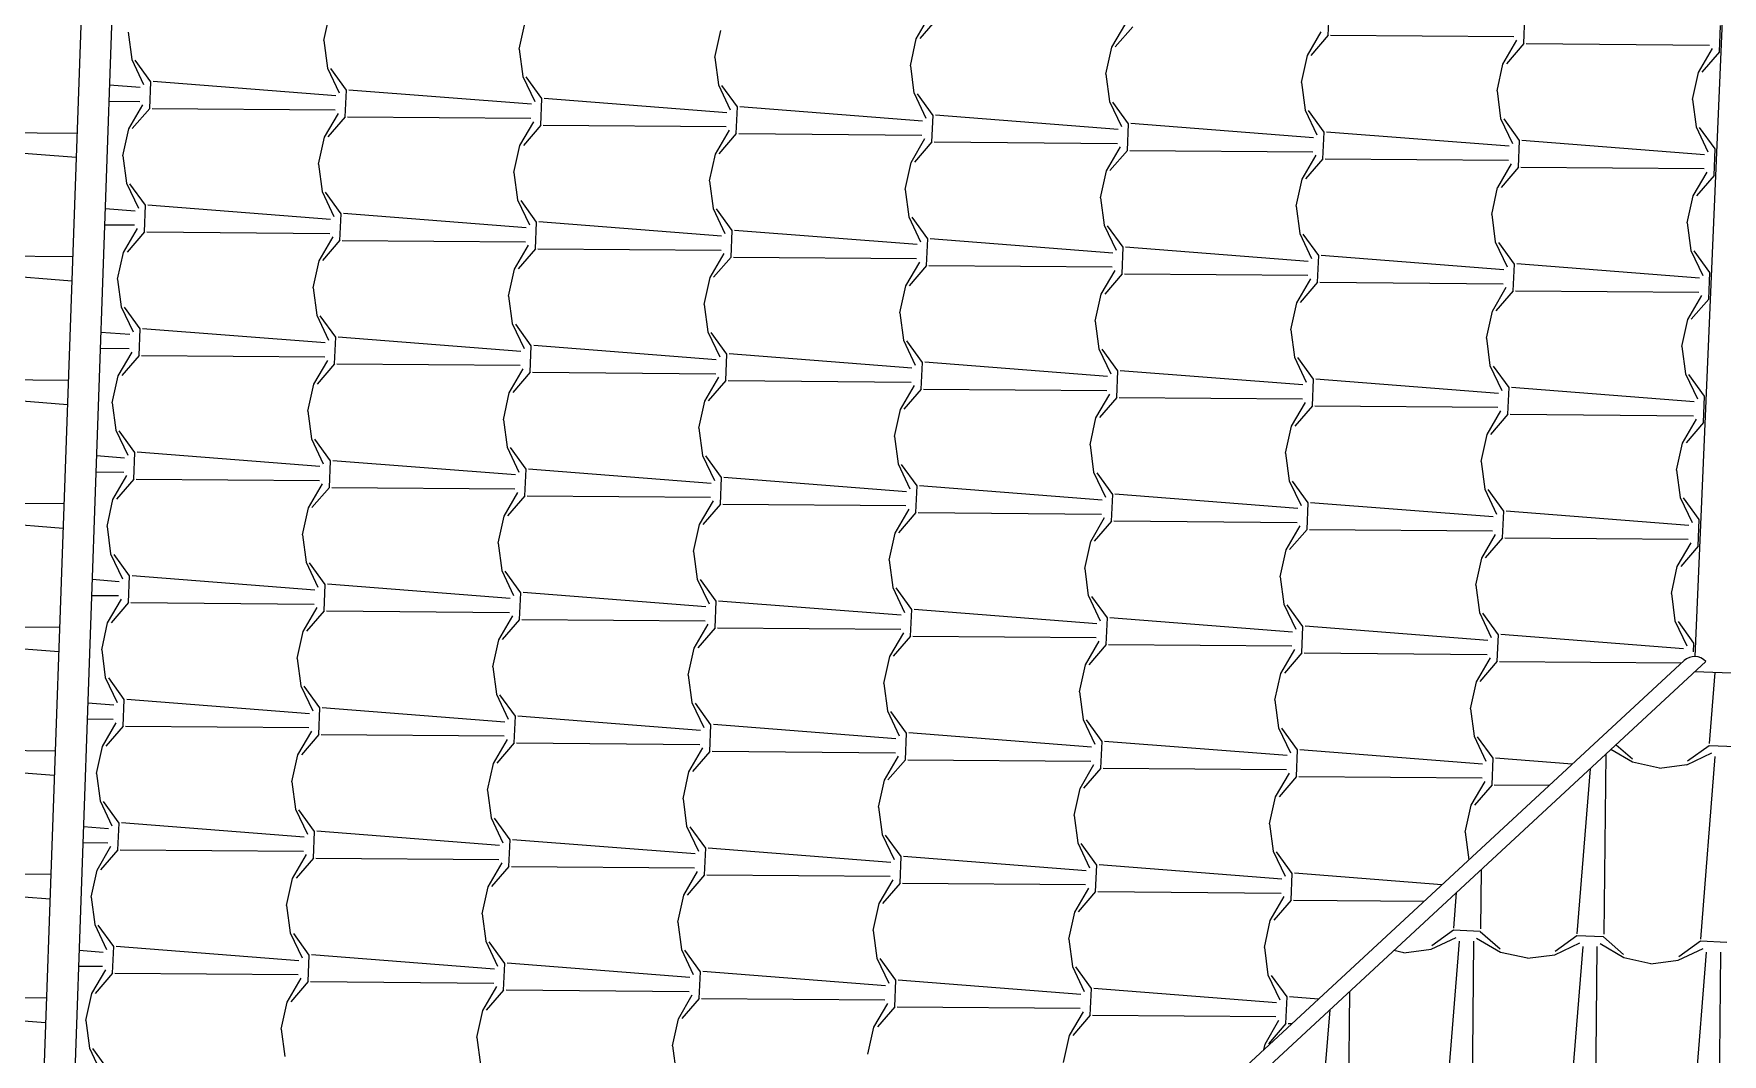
# Model space of a CAD drawing. Extents: x 1037 to 14540, y 1034 to 18285.
# Drawn here: x 6411.9 to 6739.7, y 2119.8 to 2317.8 of the extents above; entities that cross this region are included whole.
import ezdxf

# ---------------------------------------------------------------- set-up
doc = ezdxf.new("R2010")
doc.units = 0
doc.header["$LTSCALE"] = 100
doc.header["$MEASUREMENT"] = 0
doc.layers.get('0').update_dxf_attribs({"color": 240, "linetype": 'CONTINUOUS'})
doc.layers.add('proiezioni', color=252, linetype='CONTINUOUS')
doc.layers.add('retini copertura', color=32, linetype='CONTINUOUS')

# ---------------------------------------------------------------- blocks, each defined once
blk = doc.blocks.new('*X1854')
at = {"color": 0}
for p, q in [((13.9888, 21.9253), (13.9778, 21.7875)), ((13.8293, 21.7514), (13.787, 21.7762)), ((13.7971, 21.7855), (13.8288, 21.758)), ((13.9348, 21.7467), (13.9833, 21.7696)), ((13.9778, 21.7836), (13.9358, 21.7533)), ((14.0295, 21.7812), (13.9778, 21.7835)), ((13.7467, 21.7388), (13.721, 21.4186)), ((13.777, 21.7669), (13.7736, 21.4175)), ((13.8816, 21.7398), (13.8293, 21.7514)), ((13.8816, 21.7398), (13.9348, 21.7468)), ((13.9892, 21.7625), (13.9608, 21.4079)), ((13.535, 21.5429), (13.5339, 21.4282)), ((13.4868, 21.4984), (13.4813, 21.4293)), ((13.4383, 21.3885), (13.4868, 21.4114)), ((13.4813, 21.4254), (13.4393, 21.3951)), ((13.533, 21.423), (13.4813, 21.4254)), ((13.5725, 21.3825), (13.5263, 21.4096)), ((13.533, 21.423), (13.572, 21.3892)), ((13.721, 21.4147), (13.6791, 21.3844)), ((13.7727, 21.4123), (13.7211, 21.4146)), ((13.7727, 21.4123), (13.8118, 21.3784)), ((13.3851, 21.3816), (13.3654, 21.386)), ((13.3851, 21.3817), (13.4383, 21.3886)), ((13.4927, 21.4043), (13.4643, 21.0497)), ((13.5203, 21.4043), (13.5169, 21.0486)), ((13.6249, 21.3709), (13.5725, 21.3825)), ((13.6249, 21.3709), (13.6781, 21.3779)), ((13.6781, 21.3778), (13.7266, 21.4007)), ((13.7324, 21.3936), (13.7041, 21.039)), ((13.7601, 21.3936), (13.7567, 21.0378)), ((13.8123, 21.3718), (13.766, 21.3989)), ((13.9179, 21.3671), (13.9664, 21.3899)), ((13.9608, 21.4039), (13.9188, 21.3737)), ((13.9722, 21.3829), (13.9438, 21.0283)), ((14.0125, 21.4016), (13.9608, 21.4039)), ((13.9998, 21.3828), (13.9964, 21.0271)), ((13.8646, 21.3602), (13.8123, 21.3718)), ((13.8646, 21.3602), (13.9178, 21.3671)), ((13.2795, 21.3065), (13.2771, 21.0593)), ((13.2414, 21.2712), (13.2245, 21.0604))]:
    blk.add_line(p, q, dxfattribs=at)
blk = doc.blocks.new('*X1855')
at = {"color": 0}
for p, q in [((10.5339, 22.9748), (10.8089, 22.9726)), ((10.5335, 22.9471), (10.8072, 22.9257)), ((10.5236, 22.735), (10.8004, 22.7328)), ((10.5233, 22.7073), (10.7988, 22.6858)), ((10.5133, 22.4952), (10.792, 22.493)), ((10.513, 22.4676), (10.7903, 22.4459)), ((10.5027, 22.2278), (10.7819, 22.206)), ((10.5031, 22.2554), (10.7836, 22.2533)), ((10.4928, 22.0157), (10.7751, 22.0135)), ((10.4924, 21.988), (10.7735, 21.9661)), ((10.4825, 21.7759), (10.7667, 21.7737)), ((10.4821, 21.7482), (10.765, 21.7261)), ((10.4718, 21.5085), (10.7566, 21.4862)), ((10.4722, 21.5361), (10.7583, 21.5339)), ((10.4619, 21.2963), (10.7498, 21.2941)), ((10.4615, 21.2687), (10.7481, 21.2463))]:
    blk.add_line(p, q, dxfattribs=at)
blk = doc.blocks.new('*X1856')
at = {"color": 0}
for p, q in [((13.2384, 23.1624), (13.2406, 23.2141)), ((11.2881, 23.1519), (11.2996, 23.2043)), ((11.6677, 23.1356), (11.6793, 23.188)), ((12.4386, 23.1554), (12.4656, 23.2017)), ((12.4791, 23.195), (12.4453, 23.1559)), ((12.8182, 23.1391), (12.8453, 23.1854)), ((12.8587, 23.1787), (12.8249, 23.1396)), ((13.618, 23.1462), (13.6202, 23.1978)), ((13.9977, 23.1299), (13.9999, 23.1815)), ((10.9084, 23.1682), (10.9154, 23.115)), ((11.2881, 23.1519), (11.2951, 23.0987)), ((12.0474, 23.1193), (12.0589, 23.1717)), ((12.427, 23.103), (12.4386, 23.1554)), ((13.1979, 23.1228), (13.2249, 23.1691)), ((13.2384, 23.1624), (13.2046, 23.1233)), ((13.5986, 23.159), (13.2429, 23.1618)), ((13.5775, 23.1065), (13.6046, 23.1529)), ((13.618, 23.1462), (13.5842, 23.107)), ((13.9783, 23.1427), (13.6226, 23.1455)), ((10.9155, 23.115), (10.9384, 23.0666)), ((10.9524, 23.0721), (10.9221, 23.114)), ((11.6677, 23.1356), (11.6747, 23.0824)), ((12.0474, 23.1193), (12.0544, 23.0662)), ((12.8067, 23.0867), (12.8182, 23.1391)), ((13.1863, 23.0705), (13.1979, 23.1228)), ((13.9572, 23.0902), (13.9842, 23.1366)), ((13.9977, 23.1299), (13.9639, 23.0907)), ((11.2951, 23.0987), (11.3181, 23.0503)), ((11.332, 23.0558), (11.3017, 23.0977)), ((11.6748, 23.0825), (11.6977, 23.034)), ((11.7117, 23.0395), (11.6814, 23.0814)), ((12.427, 23.103), (12.434, 23.0499)), ((12.8067, 23.0867), (12.8137, 23.0336)), ((13.566, 23.0542), (13.5775, 23.1065)), ((13.9456, 23.0379), (13.9572, 23.0902)), ((10.9319, 23.0609), (10.8722, 23.0656)), ((10.9502, 23.0204), (10.9524, 23.0721)), ((11.3116, 23.0446), (10.9569, 23.0723)), ((11.3298, 23.0041), (11.332, 23.0558)), ((11.6912, 23.0283), (11.3366, 23.056)), ((12.0544, 23.0662), (12.0774, 23.0177)), ((12.0913, 23.0232), (12.061, 23.0651)), ((12.4341, 23.0499), (12.457, 23.0014)), ((12.471, 23.0069), (12.4407, 23.0488)), ((13.1863, 23.0705), (13.1934, 23.0173)), ((13.566, 23.0542), (13.573, 23.001)), ((10.9308, 23.0333), (10.871, 23.0338)), ((10.9097, 22.9808), (10.9367, 23.0271)), ((10.9502, 23.0204), (10.9164, 22.9813)), ((11.3104, 23.017), (10.9547, 23.0198)), ((11.7095, 22.9878), (11.7117, 23.0395)), ((12.0709, 23.012), (11.7162, 23.0397)), ((12.0891, 22.9715), (12.0913, 23.0232)), ((12.4505, 22.9957), (12.0959, 23.0235)), ((12.8137, 23.0336), (12.8367, 22.9851)), ((12.8506, 22.9906), (12.8203, 23.0325)), ((13.1934, 23.0173), (13.2163, 22.9688)), ((13.2303, 22.9743), (13.2, 23.0162)), ((13.9456, 23.0379), (13.9527, 22.9847)), ((10.8981, 22.9284), (10.9097, 22.9808)), ((11.2893, 22.9645), (11.3164, 23.0108)), ((11.3298, 23.0041), (11.296, 22.965)), ((11.6901, 23.0007), (11.3344, 23.0035)), ((11.669, 22.9482), (11.696, 22.9945)), ((11.7095, 22.9878), (11.6757, 22.9487)), ((12.0697, 22.9844), (11.714, 22.9872)), ((12.4688, 22.9552), (12.471, 23.0069)), ((12.8302, 22.9795), (12.4755, 23.0072)), ((12.8484, 22.939), (12.8506, 22.9906)), ((13.2098, 22.9632), (12.8552, 22.9909)), ((13.573, 23.001), (13.596, 22.9525)), ((13.6099, 22.958), (13.5796, 22.9999)), ((13.9527, 22.9847), (13.9756, 22.9362)), ((13.9896, 22.9418), (13.9593, 22.9836)), ((11.2778, 22.9121), (11.2893, 22.9645)), ((11.6574, 22.8958), (11.669, 22.9482)), ((12.0486, 22.9319), (12.0757, 22.9782)), ((12.0891, 22.9715), (12.0553, 22.9324)), ((12.4494, 22.9681), (12.0937, 22.9709)), ((12.4283, 22.9156), (12.4553, 22.9619)), ((12.4688, 22.9553), (12.435, 22.9161)), ((12.8291, 22.9518), (12.4733, 22.9546)), ((13.2281, 22.9227), (13.2303, 22.9743)), ((13.5895, 22.9469), (13.2348, 22.9746)), ((13.6077, 22.9064), (13.6099, 22.958)), ((13.9691, 22.9306), (13.6145, 22.9583)), ((10.8981, 22.9284), (10.9051, 22.8753)), ((12.0371, 22.8796), (12.0486, 22.9319)), ((12.4167, 22.8633), (12.4283, 22.9156)), ((12.808, 22.8993), (12.835, 22.9457)), ((12.8484, 22.939), (12.8146, 22.8998)), ((13.2087, 22.9355), (12.853, 22.9383)), ((13.1876, 22.883), (13.2146, 22.9294)), ((13.2281, 22.9227), (13.1943, 22.8835)), ((13.5884, 22.9192), (13.2326, 22.922)), ((13.9874, 22.8901), (13.9896, 22.9418)), ((11.2778, 22.9121), (11.2848, 22.859)), ((11.6574, 22.8958), (11.6645, 22.8427)), ((12.7964, 22.847), (12.8079, 22.8993)), ((13.176, 22.8307), (13.1876, 22.8831)), ((13.5673, 22.8668), (13.5943, 22.9131)), ((13.6077, 22.9064), (13.5739, 22.8672)), ((13.968, 22.903), (13.6123, 22.9057)), ((13.9469, 22.8505), (13.9739, 22.8968)), ((13.9874, 22.8901), (13.9536, 22.8509)), ((10.9052, 22.8753), (10.9281, 22.8268)), ((10.9421, 22.8323), (10.9118, 22.8742)), ((11.2848, 22.859), (11.3078, 22.8105)), ((11.3218, 22.816), (11.2914, 22.8579)), ((12.0371, 22.8795), (12.0441, 22.8264)), ((12.4167, 22.8633), (12.4238, 22.8101)), ((13.5557, 22.8144), (13.5672, 22.8668)), ((13.9354, 22.7981), (13.9469, 22.8505)), ((10.9217, 22.8211), (10.8637, 22.8257)), ((10.9399, 22.7806), (10.9421, 22.8323)), ((11.3013, 22.8048), (10.9467, 22.8326)), ((11.6645, 22.8427), (11.6874, 22.7942)), ((11.7014, 22.7997), (11.6711, 22.8416)), ((12.0441, 22.8264), (12.0671, 22.7779)), ((12.0811, 22.7834), (12.0507, 22.8253)), ((12.7964, 22.847), (12.8034, 22.7938)), ((13.176, 22.8307), (13.1831, 22.7775)), ((10.9205, 22.7935), (10.8626, 22.794)), ((10.8994, 22.741), (10.9265, 22.7873)), ((11.3195, 22.7643), (11.3218, 22.816)), ((11.681, 22.7886), (11.3263, 22.8163)), ((11.6992, 22.7481), (11.7014, 22.7997)), ((12.0606, 22.7723), (11.706, 22.8)), ((12.4403, 22.756), (12.0856, 22.7837)), ((12.4238, 22.8101), (12.4467, 22.7616)), ((12.4607, 22.7671), (12.4304, 22.809)), ((12.8034, 22.7938), (12.8264, 22.7453)), ((12.8404, 22.7508), (12.81, 22.7927)), ((13.5557, 22.8144), (13.5627, 22.7612)), ((13.9354, 22.7981), (13.9424, 22.7449)), ((10.9399, 22.7806), (10.9061, 22.7415)), ((11.3002, 22.7772), (10.9444, 22.78)), ((11.2791, 22.7247), (11.3061, 22.771)), ((11.3195, 22.7644), (11.2857, 22.7252)), ((11.6798, 22.7609), (11.3241, 22.7637)), ((11.6587, 22.7084), (11.6858, 22.7548)), ((12.0788, 22.7318), (12.0811, 22.7834)), ((12.4585, 22.7155), (12.4607, 22.7671)), ((12.8199, 22.7397), (12.4653, 22.7674)), ((12.8381, 22.6992), (12.8404, 22.7509)), ((13.1996, 22.7234), (12.8449, 22.7511)), ((13.1831, 22.7775), (13.2061, 22.729)), ((13.22, 22.7346), (13.1897, 22.7764)), ((13.5627, 22.7612), (13.5857, 22.7127)), ((13.5997, 22.7183), (13.5693, 22.7602)), ((10.8878, 22.6887), (10.8994, 22.741)), ((11.2675, 22.6724), (11.279, 22.7247)), ((11.6992, 22.7481), (11.6654, 22.7089)), ((12.0595, 22.7446), (11.7037, 22.7474)), ((12.0384, 22.6921), (12.0654, 22.7385)), ((12.0788, 22.7318), (12.045, 22.6926)), ((12.4391, 22.7283), (12.0834, 22.7311)), ((12.418, 22.6759), (12.4451, 22.7222)), ((13.2178, 22.6829), (13.22, 22.7346)), ((13.5792, 22.7071), (13.2246, 22.7348)), ((13.5974, 22.6666), (13.5997, 22.7183)), ((13.9589, 22.6908), (13.6042, 22.7185)), ((13.9424, 22.7449), (13.9654, 22.6964)), ((13.9793, 22.702), (13.949, 22.7439)), ((10.8878, 22.6886), (10.8949, 22.6355)), ((11.6471, 22.6561), (11.6587, 22.7084)), ((12.0268, 22.6398), (12.0383, 22.6922)), ((12.4585, 22.7155), (12.4247, 22.6763)), ((12.8188, 22.7121), (12.463, 22.7148)), ((12.7977, 22.6596), (12.8247, 22.7059)), ((12.8381, 22.6992), (12.8043, 22.66)), ((13.1984, 22.6958), (12.8427, 22.6985)), ((13.1773, 22.6433), (13.2044, 22.6896)), ((13.9771, 22.6503), (13.9793, 22.702)), ((11.2675, 22.6724), (11.2745, 22.6192)), ((11.6471, 22.6561), (11.6542, 22.6029)), ((12.4064, 22.6235), (12.418, 22.6759)), ((12.7861, 22.6072), (12.7977, 22.6596)), ((13.2178, 22.6829), (13.184, 22.6437)), ((13.5781, 22.6795), (13.2223, 22.6823)), ((13.557, 22.627), (13.584, 22.6733)), ((13.5974, 22.6666), (13.5636, 22.6275)), ((13.9577, 22.6632), (13.602, 22.666)), ((13.9366, 22.6107), (13.9637, 22.657)), ((10.8949, 22.6355), (10.9179, 22.587)), ((10.9318, 22.5925), (10.9015, 22.6344)), ((12.0268, 22.6398), (12.0338, 22.5866)), ((12.4064, 22.6235), (12.4135, 22.5703)), ((13.1658, 22.5909), (13.1773, 22.6433)), ((13.5454, 22.5746), (13.557, 22.627)), ((13.9771, 22.6503), (13.9433, 22.6112)), ((10.9296, 22.5409), (10.9318, 22.5925)), ((11.291, 22.5651), (10.9364, 22.5928)), ((11.2745, 22.6192), (11.2975, 22.5707)), ((11.3115, 22.5762), (11.2811, 22.6181)), ((11.6542, 22.6029), (11.6772, 22.5544)), ((11.6911, 22.5599), (11.6608, 22.6018)), ((12.7861, 22.6072), (12.7931, 22.554)), ((13.1658, 22.5909), (13.1728, 22.5377)), ((13.9251, 22.5583), (13.9366, 22.6107)), ((10.9102, 22.5537), (10.8542, 22.5542)), ((10.9114, 22.5814), (10.8553, 22.5857)), ((11.3092, 22.5246), (11.3115, 22.5762)), ((11.6707, 22.5488), (11.316, 22.5765)), ((11.6889, 22.5083), (11.6911, 22.5599)), ((12.0503, 22.5325), (11.6957, 22.5602)), ((12.0338, 22.5866), (12.0568, 22.5381)), ((12.0708, 22.5437), (12.0404, 22.5855)), ((12.4135, 22.5703), (12.4365, 22.5218)), ((12.4504, 22.5274), (12.4201, 22.5693)), ((13.5454, 22.5746), (13.5524, 22.5214)), ((13.9251, 22.5583), (13.9321, 22.5051)), ((10.8891, 22.5012), (10.9162, 22.5476)), ((10.9296, 22.5409), (10.8958, 22.5017)), ((11.2899, 22.5375), (10.9341, 22.5402)), ((11.2688, 22.4849), (11.2958, 22.5313)), ((11.3092, 22.5246), (11.2754, 22.4854)), ((11.6695, 22.5212), (11.3138, 22.5239)), ((12.0685, 22.492), (12.0708, 22.5437)), ((12.43, 22.5162), (12.0753, 22.5439)), ((12.4482, 22.4757), (12.4504, 22.5274)), ((12.8096, 22.4999), (12.455, 22.5276)), ((12.7931, 22.554), (12.8161, 22.5055)), ((12.8301, 22.5111), (12.7997, 22.553)), ((13.1728, 22.5377), (13.1958, 22.4893)), ((13.2097, 22.4948), (13.1794, 22.5367)), ((13.5524, 22.5214), (13.5754, 22.473)), ((10.8775, 22.4489), (10.8891, 22.5013)), ((11.6484, 22.4687), (11.6755, 22.515)), ((11.6889, 22.5083), (11.6551, 22.4691)), ((12.0492, 22.5049), (11.6934, 22.5076)), ((12.0281, 22.4524), (12.0551, 22.4987)), ((12.0685, 22.492), (12.0347, 22.4528)), ((12.4288, 22.4886), (12.0731, 22.4914)), ((12.8278, 22.4594), (12.8301, 22.5111)), ((13.1893, 22.4836), (12.8346, 22.5113)), ((13.2075, 22.4431), (13.2097, 22.4948)), ((13.5689, 22.4673), (13.2143, 22.495)), ((13.5894, 22.4785), (13.559, 22.5204)), ((13.9321, 22.5051), (13.9551, 22.4567)), ((13.969, 22.4622), (13.9387, 22.5041)), ((11.2572, 22.4326), (11.2687, 22.485)), ((11.6369, 22.4163), (11.6484, 22.4687)), ((12.4077, 22.4361), (12.4348, 22.4824)), ((12.4482, 22.4757), (12.4144, 22.4366)), ((12.8085, 22.4723), (12.4527, 22.4751)), ((12.7874, 22.4198), (12.8144, 22.4661)), ((12.8278, 22.4594), (12.794, 22.4203)), ((13.1881, 22.456), (12.8324, 22.4588)), ((13.5871, 22.4268), (13.5894, 22.4785)), ((13.9486, 22.451), (13.5939, 22.4787)), ((13.9668, 22.4105), (13.969, 22.4622)), ((10.8775, 22.4489), (10.8846, 22.3957)), ((11.2572, 22.4326), (11.2642, 22.3794)), ((12.0165, 22.4), (12.0281, 22.4524)), ((12.3962, 22.3837), (12.4077, 22.4361)), ((13.167, 22.4035), (13.1941, 22.4498)), ((13.2075, 22.4431), (13.1737, 22.404)), ((13.5678, 22.4397), (13.212, 22.4425)), ((13.5467, 22.3872), (13.5737, 22.4335)), ((13.5871, 22.4268), (13.5533, 22.3877)), ((13.9474, 22.4234), (13.5917, 22.4262)), ((10.8846, 22.3957), (10.9076, 22.3472)), ((10.9215, 22.3528), (10.8912, 22.3946)), ((11.6369, 22.4163), (11.6439, 22.3631)), ((12.0165, 22.4), (12.0235, 22.3468)), ((12.7758, 22.3674), (12.7874, 22.4198)), ((13.1555, 22.3511), (13.167, 22.4035)), ((13.9263, 22.3709), (13.9534, 22.4172)), ((13.9668, 22.4105), (13.933, 22.3714)), ((11.2642, 22.3794), (11.2872, 22.3309)), ((11.3012, 22.3365), (11.2708, 22.3783)), ((11.6439, 22.3631), (11.6669, 22.3146)), ((11.6808, 22.3202), (11.6505, 22.3621)), ((12.3962, 22.3837), (12.4032, 22.3305)), ((12.7758, 22.3674), (12.7828, 22.3142)), ((13.5351, 22.3348), (13.5467, 22.3872)), ((13.9148, 22.3185), (13.9263, 22.3709)), ((10.9011, 22.3416), (10.8469, 22.3458)), ((10.9193, 22.3011), (10.9215, 22.3528)), ((11.2807, 22.3253), (10.9261, 22.353)), ((11.299, 22.2848), (11.3012, 22.3365)), ((11.6604, 22.309), (11.3057, 22.3367)), ((12.0235, 22.3468), (12.0465, 22.2984)), ((12.0605, 22.3039), (12.0301, 22.3458)), ((12.4032, 22.3305), (12.4262, 22.2821)), ((12.4401, 22.2876), (12.4098, 22.3295)), ((13.1555, 22.3511), (13.1625, 22.2979)), ((13.5351, 22.3348), (13.5421, 22.2816)), ((10.8999, 22.314), (10.8457, 22.3144)), ((10.8788, 22.2615), (10.9059, 22.3078)), ((10.9193, 22.3011), (10.8855, 22.2619)), ((11.2796, 22.2977), (10.9238, 22.3005)), ((11.6786, 22.2685), (11.6808, 22.3202)), ((12.04, 22.2927), (11.6854, 22.3204)), ((12.0583, 22.2522), (12.0605, 22.3039)), ((12.4197, 22.2764), (12.065, 22.3041)), ((12.7828, 22.3142), (12.8058, 22.2658)), ((12.8198, 22.2713), (12.7894, 22.3132)), ((13.1625, 22.2979), (13.1855, 22.2495)), ((13.1994, 22.255), (13.1691, 22.2969)), ((13.9148, 22.3185), (13.9218, 22.2654)), ((10.8673, 22.2091), (10.8788, 22.2615)), ((11.2585, 22.2452), (11.2855, 22.2915)), ((11.299, 22.2848), (11.2651, 22.2457)), ((11.6592, 22.2814), (11.3035, 22.2842)), ((11.6381, 22.2289), (11.6652, 22.2752)), ((11.6786, 22.2685), (11.6448, 22.2294)), ((12.0389, 22.2651), (11.6831, 22.2679)), ((12.4379, 22.2359), (12.4401, 22.2876)), ((12.7993, 22.2601), (12.4447, 22.2878)), ((12.8176, 22.2196), (12.8198, 22.2713)), ((13.179, 22.2438), (12.8243, 22.2715)), ((13.5421, 22.2816), (13.5651, 22.2332)), ((13.5791, 22.2387), (13.5487, 22.2806)), ((13.9218, 22.2654), (13.9448, 22.2169)), ((13.9587, 22.2224), (13.9284, 22.2643)), ((11.2469, 22.1928), (11.2585, 22.2452)), ((11.6266, 22.1765), (11.6381, 22.2289)), ((12.0178, 22.2126), (12.0448, 22.2589)), ((12.0583, 22.2522), (12.0244, 22.2131)), ((12.4185, 22.2488), (12.0628, 22.2516)), ((12.3974, 22.1963), (12.4245, 22.2426)), ((12.4379, 22.2359), (12.4041, 22.1968)), ((12.7982, 22.2325), (12.4424, 22.2353)), ((12.7771, 22.18), (12.8041, 22.2263)), ((13.1972, 22.2033), (13.1994, 22.255)), ((13.5586, 22.2275), (13.204, 22.2552)), ((13.5769, 22.187), (13.5791, 22.2387)), ((13.9383, 22.2112), (13.5836, 22.2389)), ((10.8673, 22.2091), (10.8743, 22.1559)), ((12.0062, 22.1602), (12.0178, 22.2126)), ((12.3859, 22.1439), (12.3974, 22.1963)), ((12.8176, 22.2196), (12.7837, 22.1805)), ((13.1778, 22.2162), (12.8221, 22.219)), ((13.1567, 22.1637), (13.1838, 22.21)), ((13.1972, 22.2033), (13.1634, 22.1642)), ((13.5575, 22.1999), (13.2017, 22.2027)), ((13.5364, 22.1474), (13.5634, 22.1937)), ((13.9565, 22.1707), (13.9587, 22.2224)), ((11.2469, 22.1928), (11.2539, 22.1396)), ((11.6266, 22.1765), (11.6336, 22.1233)), ((12.7655, 22.1276), (12.7771, 22.18)), ((13.1452, 22.1113), (13.1567, 22.1637)), ((13.5769, 22.187), (13.543, 22.1479)), ((13.9371, 22.1836), (13.5814, 22.1864)), ((13.916, 22.1311), (13.9431, 22.1774)), ((13.9565, 22.1707), (13.9227, 22.1316)), ((10.8743, 22.1559), (10.8973, 22.1075)), ((10.9112, 22.113), (10.8809, 22.1549)), ((11.2539, 22.1396), (11.2769, 22.0912)), ((11.2909, 22.0967), (11.2605, 22.1386)), ((12.0062, 22.1602), (12.0132, 22.107)), ((12.3859, 22.1439), (12.3929, 22.0907)), ((13.5248, 22.095), (13.5364, 22.1474)), ((13.9045, 22.0787), (13.916, 22.1311)), ((10.8908, 22.1018), (10.8384, 22.1059)), ((10.909, 22.0613), (10.9112, 22.113)), ((11.2705, 22.0855), (10.9158, 22.1132)), ((11.2887, 22.045), (11.2909, 22.0967)), ((11.6501, 22.0692), (11.2955, 22.0969)), ((11.6336, 22.1233), (11.6566, 22.0749)), ((11.6705, 22.0804), (11.6402, 22.1223)), ((12.0133, 22.107), (12.0362, 22.0586)), ((12.0502, 22.0641), (12.0198, 22.106)), ((12.7655, 22.1276), (12.7725, 22.0745)), ((13.1452, 22.1113), (13.1522, 22.0582)), ((10.8896, 22.0742), (10.8373, 22.0746)), ((10.8685, 22.0217), (10.8956, 22.068)), ((11.6683, 22.0287), (11.6705, 22.0804)), ((12.0298, 22.0529), (11.6751, 22.0806)), ((12.048, 22.0124), (12.0502, 22.0641)), ((12.4094, 22.0366), (12.0548, 22.0643)), ((12.3929, 22.0907), (12.4159, 22.0423)), ((12.4298, 22.0478), (12.3995, 22.0897)), ((12.7726, 22.0745), (12.7955, 22.026)), ((12.8095, 22.0315), (12.7791, 22.0734)), ((13.5248, 22.095), (13.5318, 22.0419)), ((13.9045, 22.0787), (13.9115, 22.0256)), ((10.909, 22.0613), (10.8752, 22.0222)), ((11.2693, 22.0579), (10.9135, 22.0607)), ((11.2482, 22.0054), (11.2752, 22.0517)), ((11.2887, 22.045), (11.2549, 22.0059)), ((11.6489, 22.0416), (11.2932, 22.0444)), ((11.6278, 21.9891), (11.6549, 22.0354)), ((12.4276, 21.9961), (12.4298, 22.0478)), ((12.7891, 22.0203), (12.4344, 22.048)), ((12.8073, 21.9798), (12.8095, 22.0315)), ((13.1687, 22.0041), (12.8141, 22.0318)), ((13.1522, 22.0582), (13.1752, 22.0097)), ((13.1891, 22.0152), (13.1588, 22.0571)), ((13.5319, 22.0419), (13.5548, 21.9934)), ((13.5688, 21.9989), (13.5385, 22.0408)), ((10.857, 21.9693), (10.8685, 22.0217)), ((11.2366, 21.953), (11.2482, 22.0054)), ((11.6683, 22.0287), (11.6345, 21.9896)), ((12.0286, 22.0253), (11.6728, 22.0281)), ((12.0075, 21.9728), (12.0345, 22.0191)), ((12.048, 22.0124), (12.0142, 21.9733)), ((12.4082, 22.009), (12.0525, 22.0118)), ((12.3871, 21.9565), (12.4142, 22.0028)), ((13.1869, 21.9635), (13.1891, 22.0152)), ((13.5484, 21.9878), (13.1937, 22.0155)), ((13.5666, 21.9473), (13.5688, 21.9989)), ((13.928, 21.9715), (13.5734, 21.9992)), ((13.9115, 22.0256), (13.9345, 21.9771)), ((13.9484, 21.9826), (13.9181, 22.0245)), ((10.857, 21.9693), (10.864, 21.9161)), ((11.6163, 21.9367), (11.6278, 21.9891)), ((11.9959, 21.9204), (12.0075, 21.9728)), ((12.4276, 21.9961), (12.3938, 21.957)), ((12.7879, 21.9927), (12.4321, 21.9955)), ((12.7668, 21.9402), (12.7938, 21.9865)), ((12.8073, 21.9798), (12.7735, 21.9407)), ((13.1675, 21.9764), (12.8118, 21.9792)), ((13.1464, 21.9239), (13.1735, 21.9703)), ((13.9477, 21.9658), (13.9484, 21.9826)), ((11.2366, 21.953), (11.2436, 21.8998)), ((11.6163, 21.9367), (11.6233, 21.8836)), ((12.3756, 21.9041), (12.3871, 21.9565)), ((12.7552, 21.8879), (12.7668, 21.9402)), ((13.1869, 21.9635), (13.1531, 21.9244)), ((13.5472, 21.9601), (13.1914, 21.9629)), ((13.5261, 21.9076), (13.5531, 21.954)), ((13.5666, 21.9473), (13.5328, 21.9081)), ((13.924, 21.9439), (13.5711, 21.9466)), ((10.864, 21.9161), (10.887, 21.8677)), ((10.9009, 21.8732), (10.8706, 21.9151)), ((11.2437, 21.8998), (11.2666, 21.8514)), ((11.2806, 21.8569), (11.2503, 21.8988)), ((11.9959, 21.9204), (12.0029, 21.8673)), ((12.3756, 21.9041), (12.3826, 21.851)), ((13.1349, 21.8716), (13.1464, 21.9239)), ((13.5145, 21.8553), (13.5261, 21.9076)), ((10.8805, 21.862), (10.83, 21.866)), ((10.8987, 21.8215), (10.9009, 21.8732)), ((11.2602, 21.8457), (10.9055, 21.8734)), ((11.6233, 21.8836), (11.6463, 21.8351)), ((11.6602, 21.8406), (11.6299, 21.8825)), ((12.003, 21.8673), (12.0259, 21.8188)), ((12.0399, 21.8243), (12.0096, 21.8662)), ((12.7552, 21.8878), (12.7623, 21.8347)), ((13.1349, 21.8716), (13.1419, 21.8184)), ((10.8793, 21.8344), (10.8289, 21.8348)), ((11.2784, 21.8052), (11.2806, 21.8569)), ((11.6398, 21.8294), (11.2852, 21.8572)), ((11.658, 21.7889), (11.6602, 21.8406)), ((12.0195, 21.8132), (11.6648, 21.8409)), ((12.3826, 21.851), (12.4056, 21.8025)), ((12.4195, 21.808), (12.3892, 21.8499)), ((12.7623, 21.8347), (12.7852, 21.7862)), ((12.7992, 21.7917), (12.7689, 21.8336)), ((13.5145, 21.8553), (13.5216, 21.8021)), ((10.8582, 21.7819), (10.8853, 21.8282)), ((10.8987, 21.8215), (10.8649, 21.7824)), ((11.259, 21.8181), (10.9033, 21.8209)), ((11.2379, 21.7656), (11.2649, 21.8119)), ((11.2784, 21.8052), (11.2446, 21.7661)), ((11.6386, 21.8018), (11.2829, 21.8046)), ((12.0377, 21.7726), (12.0399, 21.8243)), ((12.3991, 21.7969), (12.0445, 21.8246)), ((12.4173, 21.7564), (12.4195, 21.808)), ((12.7788, 21.7806), (12.4241, 21.8083)), ((13.1419, 21.8184), (13.1649, 21.7699)), ((13.1788, 21.7754), (13.1485, 21.8173)), ((13.5216, 21.8021), (13.5445, 21.7536)), ((13.5585, 21.7591), (13.5282, 21.801)), ((10.8467, 21.7295), (10.8582, 21.7819)), ((11.6175, 21.7493), (11.6446, 21.7956)), ((11.658, 21.7889), (11.6242, 21.7498)), ((12.0183, 21.7855), (11.6626, 21.7883)), ((11.9972, 21.733), (12.0242, 21.7793)), ((12.0377, 21.7726), (12.0039, 21.7335)), ((12.3979, 21.7692), (12.0422, 21.772)), ((12.797, 21.7401), (12.7992, 21.7917)), ((13.1584, 21.7643), (12.8038, 21.792)), ((13.1766, 21.7238), (13.1788, 21.7754)), ((13.5381, 21.748), (13.1834, 21.7757)), ((11.2263, 21.7132), (11.2379, 21.7656)), ((11.606, 21.697), (11.6175, 21.7493)), ((12.3769, 21.7167), (12.4039, 21.7631)), ((12.4173, 21.7564), (12.3835, 21.7172)), ((12.7776, 21.7529), (12.4219, 21.7557)), ((12.7565, 21.7004), (12.7835, 21.7468)), ((12.797, 21.7401), (12.7632, 21.7009)), ((13.1572, 21.7367), (12.8015, 21.7394)), ((13.5563, 21.7075), (13.5585, 21.7591)), ((13.7121, 21.7478), (13.5631, 21.7594)), ((10.8467, 21.7295), (10.8537, 21.6764)), ((11.2263, 21.7132), (11.2333, 21.6601)), ((11.9856, 21.6807), (11.9972, 21.733)), ((12.3653, 21.6644), (12.3768, 21.7167)), ((13.1362, 21.6842), (13.1632, 21.7305)), ((13.1766, 21.7238), (13.1428, 21.6846)), ((13.5369, 21.7204), (13.1812, 21.7231)), ((13.5158, 21.6679), (13.5428, 21.7142)), ((13.5563, 21.7075), (13.5225, 21.6683)), ((13.667, 21.706), (13.5608, 21.7069)), ((10.8537, 21.6764), (10.8767, 21.6279)), ((10.8906, 21.6334), (10.8603, 21.6753)), ((11.606, 21.6969), (11.613, 21.6438)), ((11.9856, 21.6807), (11.9927, 21.6275)), ((12.7449, 21.6481), (12.7565, 21.7004)), ((13.1246, 21.6318), (13.1361, 21.6842)), ((11.2334, 21.6601), (11.2563, 21.6116)), ((11.2703, 21.6171), (11.24, 21.659)), ((11.613, 21.6438), (11.636, 21.5953)), ((11.65, 21.6008), (11.6196, 21.6427)), ((12.3653, 21.6644), (12.3723, 21.6112)), ((12.7449, 21.6481), (12.752, 21.5949)), ((13.5042, 21.6155), (13.5158, 21.6679)), ((10.8702, 21.6223), (10.8215, 21.6261)), ((10.8884, 21.5817), (10.8907, 21.6334)), ((11.2499, 21.606), (10.8952, 21.6337)), ((11.2681, 21.5655), (11.2703, 21.6171)), ((11.6295, 21.5897), (11.2749, 21.6174)), ((11.9927, 21.6275), (12.0156, 21.579)), ((12.0296, 21.5845), (11.9993, 21.6264)), ((12.3723, 21.6112), (12.3953, 21.5627)), ((12.4093, 21.5682), (12.3789, 21.6101)), ((13.1246, 21.6318), (13.1316, 21.5786)), ((13.5042, 21.6155), (13.5113, 21.5623)), ((10.869, 21.5946), (10.8204, 21.595)), ((10.848, 21.5421), (10.875, 21.5884)), ((10.8884, 21.5817), (10.8546, 21.5426)), ((11.2487, 21.5783), (10.893, 21.5811)), ((11.2276, 21.5258), (11.2547, 21.5722)), ((11.6477, 21.5492), (11.65, 21.6008)), ((12.0092, 21.5734), (11.6545, 21.6011)), ((12.0274, 21.5329), (12.0296, 21.5845)), ((12.3888, 21.5571), (12.0342, 21.5848)), ((12.752, 21.5949), (12.7749, 21.5464)), ((12.7889, 21.552), (12.7586, 21.5938)), ((13.1316, 21.5786), (13.1546, 21.5301)), ((13.1686, 21.5357), (13.1382, 21.5775)), ((10.8364, 21.4898), (10.8479, 21.5421)), ((11.2681, 21.5655), (11.2343, 21.5263)), ((11.6283, 21.5621), (11.2726, 21.5648)), ((11.6073, 21.5095), (11.6343, 21.5559)), ((11.6477, 21.5492), (11.6139, 21.51)), ((12.008, 21.5458), (11.6523, 21.5485)), ((11.9869, 21.4932), (12.014, 21.5396)), ((12.407, 21.5166), (12.4093, 21.5682)), ((12.7685, 21.5408), (12.4138, 21.5685)), ((12.7867, 21.5003), (12.7889, 21.552)), ((13.1481, 21.5245), (12.7935, 21.5522)), ((13.5113, 21.5623), (13.5114, 21.562)), ((11.216, 21.4735), (11.2276, 21.5258)), ((11.5957, 21.4572), (11.6072, 21.5096)), ((12.0274, 21.5329), (11.9936, 21.4937)), ((12.3876, 21.5295), (12.0319, 21.5322)), ((12.3666, 21.477), (12.3936, 21.5233)), ((12.407, 21.5166), (12.3732, 21.4774)), ((12.7673, 21.5132), (12.4116, 21.516)), ((12.7462, 21.4607), (12.7733, 21.507)), ((13.1663, 21.484), (13.1686, 21.5357)), ((13.4591, 21.5136), (13.1731, 21.5359)), ((10.8364, 21.4898), (10.8434, 21.4366)), ((11.216, 21.4735), (11.2231, 21.4203)), ((11.9753, 21.4409), (11.9869, 21.4933)), ((12.355, 21.4246), (12.3665, 21.477)), ((12.7867, 21.5003), (12.7529, 21.4611)), ((13.1469, 21.4969), (12.7912, 21.4997)), ((13.1259, 21.4444), (13.1529, 21.4907)), ((13.1663, 21.484), (13.1325, 21.4449)), ((13.4243, 21.4814), (13.1709, 21.4834)), ((11.5957, 21.4572), (11.6027, 21.404)), ((11.9753, 21.4409), (11.9824, 21.3877)), ((12.7347, 21.4083), (12.7462, 21.4607)), ((13.1143, 21.392), (13.1259, 21.4444)), ((10.8434, 21.4366), (10.8664, 21.3881)), ((10.8804, 21.3936), (10.85, 21.4355)), ((11.2231, 21.4203), (11.2461, 21.3718)), ((11.26, 21.3773), (11.2297, 21.4192)), ((12.355, 21.4246), (12.362, 21.3714)), ((12.7347, 21.4083), (12.7417, 21.3551)), ((10.86, 21.3825), (10.8131, 21.3861)), ((10.8781, 21.342), (10.8804, 21.3936)), ((11.2396, 21.3662), (10.885, 21.3939)), ((11.2578, 21.3257), (11.26, 21.3773)), ((11.6193, 21.3499), (11.2646, 21.3776)), ((11.6027, 21.404), (11.6257, 21.3555)), ((11.6397, 21.361), (11.6093, 21.4029)), ((11.9824, 21.3877), (12.0054, 21.3392)), ((12.0193, 21.3448), (11.989, 21.3866)), ((13.1143, 21.392), (13.1213, 21.3388)), ((10.8587, 21.3549), (10.812, 21.3552)), ((10.8377, 21.3023), (10.8647, 21.3487)), ((10.8781, 21.342), (10.8443, 21.3028)), ((11.2384, 21.3386), (10.8827, 21.3413)), ((11.6374, 21.3094), (11.6397, 21.3611)), ((11.9989, 21.3336), (11.6443, 21.3613)), ((12.0171, 21.2931), (12.0193, 21.3448)), ((12.3786, 21.3173), (12.0239, 21.345)), ((12.362, 21.3714), (12.385, 21.3229)), ((12.399, 21.3285), (12.3686, 21.3704)), ((12.7417, 21.3551), (12.7647, 21.3067)), ((12.7786, 21.3122), (12.7483, 21.3541)), ((11.2173, 21.2861), (11.2444, 21.3324)), ((11.2578, 21.3257), (11.224, 21.2865)), ((11.618, 21.3223), (11.2623, 21.3251)), ((11.597, 21.2698), (11.624, 21.3161)), ((11.6374, 21.3094), (11.6036, 21.2702)), ((11.9977, 21.306), (11.642, 21.3088)), ((12.3967, 21.2768), (12.399, 21.3285)), ((12.7582, 21.301), (12.4036, 21.3287)), ((12.7764, 21.2605), (12.7786, 21.3122)), ((13.1379, 21.2847), (12.7832, 21.3124)), ((13.1213, 21.3388), (13.1443, 21.2904)), ((13.1583, 21.2959), (13.1279, 21.3378)), ((10.8261, 21.25), (10.8376, 21.3024)), ((11.2057, 21.2337), (11.2173, 21.2861)), ((11.9766, 21.2535), (12.0037, 21.2998)), ((12.0171, 21.2931), (11.9833, 21.254)), ((12.3773, 21.2897), (12.0216, 21.2925)), ((12.3563, 21.2372), (12.3833, 21.2835)), ((12.3967, 21.2768), (12.3629, 21.2377)), ((12.757, 21.2734), (12.4013, 21.2762)), ((13.156, 21.2442), (13.1583, 21.2959)), ((13.2194, 21.2917), (13.1629, 21.2961)), ((10.8261, 21.25), (10.8331, 21.1968)), ((11.5854, 21.2174), (11.597, 21.2698)), ((11.9651, 21.2011), (11.9766, 21.2535)), ((12.7359, 21.2209), (12.763, 21.2672)), ((12.7764, 21.2605), (12.7426, 21.2214)), ((13.1366, 21.2571), (12.7809, 21.2599)), ((13.1156, 21.2046), (13.1426, 21.2509)), ((13.156, 21.2442), (13.1222, 21.2051)), ((13.1673, 21.2435), (13.1606, 21.2436)), ((11.2057, 21.2337), (11.2128, 21.1805)), ((11.5854, 21.2174), (11.5924, 21.1642)), ((12.3447, 21.1848), (12.3563, 21.2372)), ((12.7244, 21.1685), (12.7359, 21.2209)), ((10.8331, 21.1968), (10.8561, 21.1483)), ((10.8701, 21.1539), (10.8397, 21.1957)), ((11.9651, 21.2011), (11.9721, 21.1479)), ((13.1131, 21.1934), (13.1156, 21.2046))]:
    blk.add_line(p, q, dxfattribs=at)

msp = doc.modelspace()

# ---------------------------------------------------------------- linework, layer by layer
at = {"layer": 'proiezioni'}
for p, q in [((6481.68, 4044.13), (6406.14, 1895.83)), ((6487.68, 4043.92), (6412.13, 1895.62)), ((6734.5, 2196.96), (6757.51, 2733.16)), ((6736.58, 2196), (6412.14, 1895.74)), ((6732.34, 2196.17), (6412.29, 1899.96)), ((9815.92, 2085.6), (6734.38, 2193.96))]:
    msp.add_line(p, q, dxfattribs=at)
msp.add_arc((6734.38, 2193.96), 3, 42.7839, 132.7839, dxfattribs=at)

# ---------------------------------------------------------------- block references
at = {"layer": 'retini copertura', "xscale": 100, "yscale": 100, "zscale": 100}
for name in ['*X1855', '*X1856', '*X1854']:
    msp.add_blockref(name, (5339.41, 1.3), dxfattribs=at)

doc.saveas('drawing.dxf')
